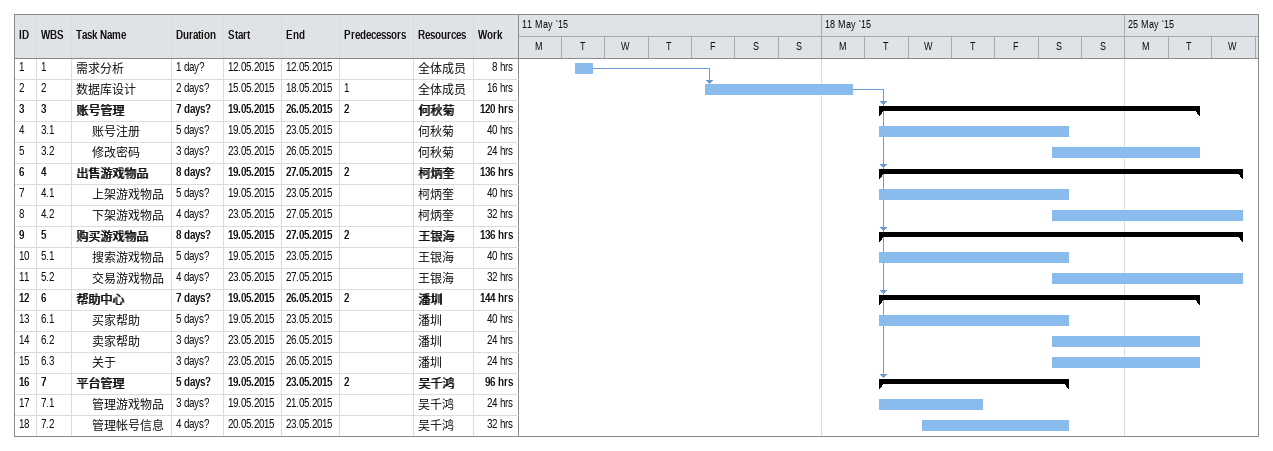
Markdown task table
| ID | WBS | Task | Duration | Start | Finish | Predecessors | Resources | Work (h) |
|---|---|---|---|---|---|---|---|---|
| 1 | 1 | 需求分析 | 1d? | 2015-05-12 | 2015-05-12 |  | 全体成员 | 8 |
| 2 | 2 | 数据库设计 | 2d? | 2015-05-15 | 2015-05-18 | 1 | 全体成员 | 16 |
| 3 | 3 | **账号管理** | 7d? | 2015-05-19 | 2015-05-26 | 2 | 何秋菊 | 120 |
| 4 | 3.1 | 账号注册 | 5d? | 2015-05-19 | 2015-05-23 |  | 何秋菊 | 40 |
| 5 | 3.2 | 修改密码 | 3d? | 2015-05-23 | 2015-05-26 |  | 何秋菊 | 24 |
| 6 | 4 | **出售游戏物品** | 8d? | 2015-05-19 | 2015-05-27 | 2 | 柯炳奎 | 136 |
| 7 | 4.1 | 上架游戏物品 | 5d? | 2015-05-19 | 2015-05-23 |  | 柯炳奎 | 40 |
| 8 | 4.2 | 下架游戏物品 | 4d? | 2015-05-23 | 2015-05-27 |  | 柯炳奎 | 32 |
| 9 | 5 | **购买游戏物品** | 8d? | 2015-05-19 | 2015-05-27 | 2 | 王银海 | 136 |
| 10 | 5.1 | 搜索游戏物品 | 5d? | 2015-05-19 | 2015-05-23 |  | 王银海 | 40 |
| 11 | 5.2 | 交易游戏物品 | 4d? | 2015-05-23 | 2015-05-27 |  | 王银海 | 32 |
| 12 | 6 | **帮助中心** | 7d? | 2015-05-19 | 2015-05-26 | 2 | 潘圳 | 144 |
| 13 | 6.1 | 买家帮助 | 5d? | 2015-05-19 | 2015-05-23 |  | 潘圳 | 40 |
| 14 | 6.2 | 卖家帮助 | 3d? | 2015-05-23 | 2015-05-26 |  | 潘圳 | 24 |
| 15 | 6.3 | 关于 | 3d? | 2015-05-23 | 2015-05-26 |  | 潘圳 | 24 |
| 16 | 7 | **平台管理** | 5d? | 2015-05-19 | 2015-05-23 | 2 | 吴千鸿 | 96 |
| 17 | 7.1 | 管理游戏物品 | 3d? | 2015-05-19 | 2015-05-21 |  | 吴千鸿 | 24 |
| 18 | 7.2 | 管理帐号信息 | 4d? | 2015-05-20 | 2015-05-23 |  | 吴千鸿 | 32 |
